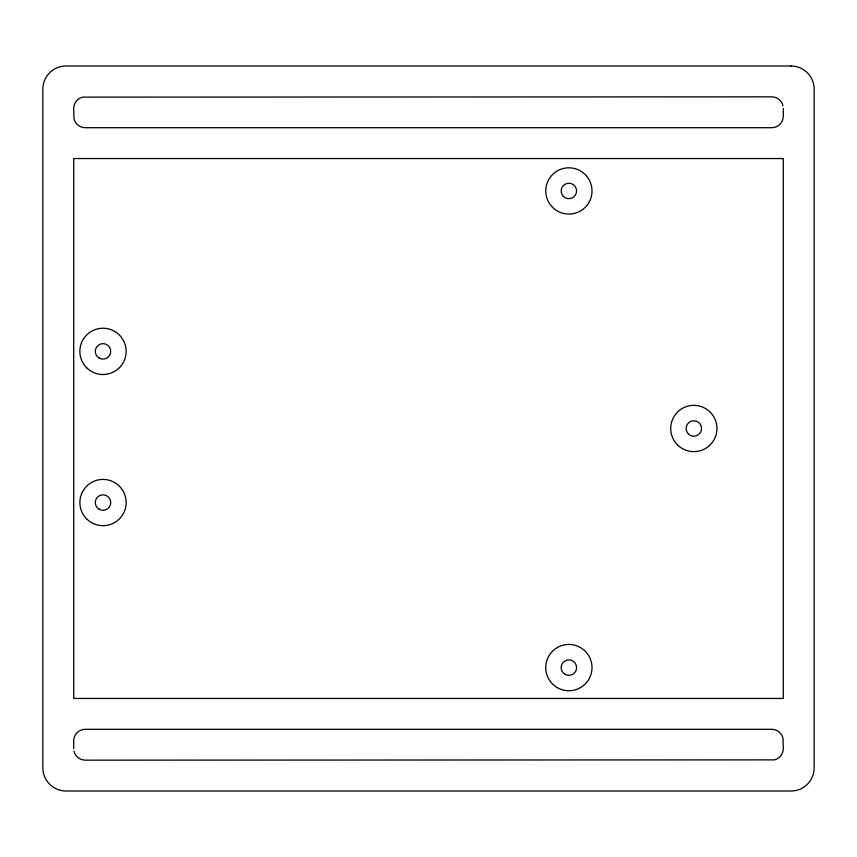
<?xml version="1.0" encoding="UTF-8"?>
<svg xmlns="http://www.w3.org/2000/svg" width="857" height="857" viewBox="0 0 857 857"><rect width="100%" height="100%" fill="white"/><g stroke="black" fill="none" stroke-linecap="round" stroke-linejoin="round"><path stroke-width="1.29" d="M783.298 108.411L783.298 116.124A11.57 11.57 0 0 1 771.729 127.693L85.272 127.693A11.57 11.57 0 0 1 73.991 118.695L73.702 108.411A11.57 11.57 0 0 1 82.701 97.13L771.729 96.841A11.57 11.57 0 0 1 783.009 105.84M73.702 748.589L73.702 740.877A11.57 11.57 0 0 1 85.272 729.307L771.729 729.307A11.57 11.57 0 0 1 783.009 738.306L783.298 748.589A11.57 11.57 0 0 1 774.299 759.87L85.272 760.159A11.57 11.57 0 0 1 73.991 751.161M791.011 65.989L65.989 65.989A23.139 23.139 0 0 0 42.85 89.128L42.85 767.872A23.139 23.139 0 0 0 65.989 791.011L791.011 791.011A23.139 23.139 0 0 0 814.15 767.872L814.15 89.128A23.139 23.139 0 0 0 791.011 65.989M783.298 158.545L73.702 158.545L73.702 698.455L783.298 698.455L783.298 158.545M677.469 444.858A23.139 23.139 0 0 0 716.173 434.488A23.139 23.139 0 0 0 687.839 406.154A23.139 23.139 0 0 0 677.469 444.858M557.307 687.646A23.139 23.139 0 0 0 592.016 667.603A23.139 23.139 0 0 0 557.307 647.56A23.139 23.139 0 0 0 557.307 687.646M552.519 207.298A23.139 23.139 0 0 0 591.223 196.928A23.139 23.139 0 0 0 562.888 168.593A23.139 23.139 0 0 0 552.519 207.298M86.653 518.903A23.139 23.139 0 0 0 125.358 508.533A23.139 23.139 0 0 0 97.023 480.199A23.139 23.139 0 0 0 86.653 518.903M87.103 368.178A23.139 23.139 0 0 0 125.518 356.748A23.139 23.139 0 0 0 96.413 329.195A23.139 23.139 0 0 0 87.103 368.178M565.02 674.288A7.713 7.713 0 0 0 576.59 667.603A7.713 7.713 0 0 0 565.02 660.918A7.713 7.713 0 0 0 565.02 674.288M688.375 433.953A7.713 7.713 0 0 0 701.272 430.493A7.713 7.713 0 0 0 691.835 421.055A7.713 7.713 0 0 0 688.375 433.953M563.424 196.392A7.713 7.713 0 0 0 576.322 192.932A7.713 7.713 0 0 0 566.884 183.494A7.713 7.713 0 0 0 563.424 196.392M99.155 509.229A7.713 7.713 0 0 0 110.724 502.545A7.713 7.713 0 0 0 99.155 495.86A7.713 7.713 0 0 0 99.155 509.229M99.155 358.055A7.713 7.713 0 0 0 110.724 351.37A7.713 7.713 0 0 0 99.155 344.685A7.713 7.713 0 0 0 99.155 358.055"/></g></svg>
